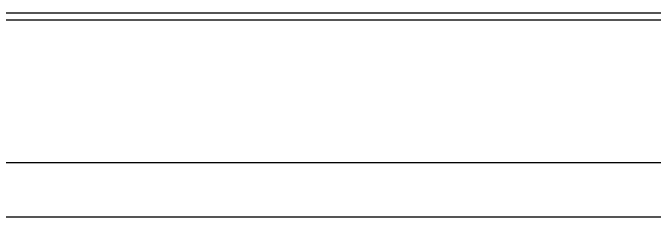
# Model space of a CAD drawing. Extents: x 3196 to 9141, y -1880 to 2325.
# Drawn here: x 8812.5 to 8877.7, y -1425.3 to -1404.5 of the extents above; entities that cross this region are included whole.
import ezdxf

# ---------------------------------------------------------------- set-up
doc = ezdxf.new("R2010")
doc.units = 0
doc.header["$MEASUREMENT"] = 0
doc.layers.add('10', color=10, linetype='CONTINUOUS')

msp = doc.modelspace()

# ---------------------------------------------------------------- linework, layer by layer
at = {"layer": '10', "linetype": 'Continuous'}
for p, q in [((8757.591718, -1404.545385), (8963.966318, -1404.545385)), ((8757.591718, -1404.545385), (8963.966318, -1404.545385)), ((8963.966318, -1405.310535), (8757.591718, -1405.310535)), ((8963.966318, -1405.310535), (8757.591718, -1405.310535)), ((8969.593868, -1419.803535), (8752.149168, -1419.803535)), ((8969.593868, -1419.803535), (8752.149168, -1419.803535)), ((9085.255018, -1425.339835), (8223.062618, -1425.339835))]:
    msp.add_line(p, q, dxfattribs=at)

doc.saveas('drawing.dxf')
